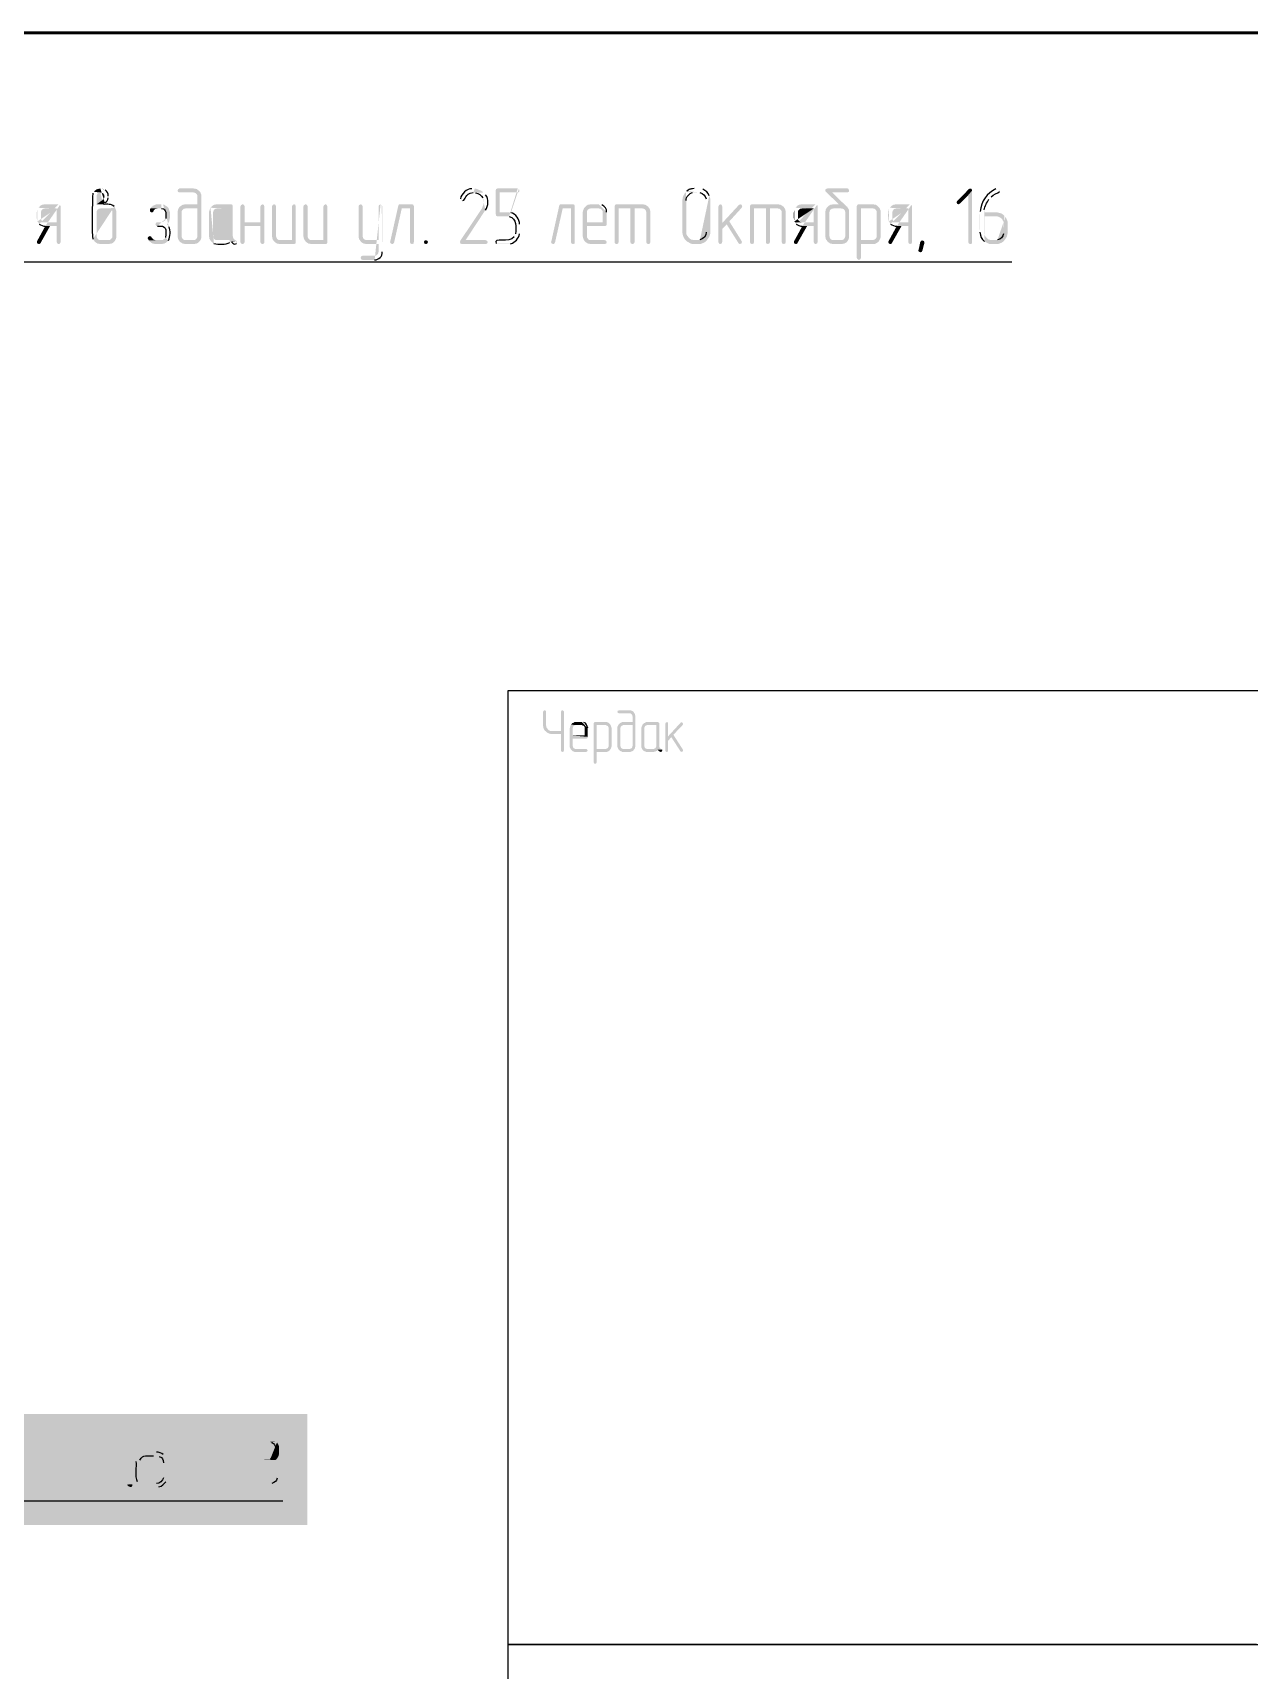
# Model space of a CAD drawing. Header units: millimetres. Extents: x -211 to 10565, y -2293 to 2244.
# Drawn here: x 5242.5 to 5329.9, y 179.2 to 296.9 of the extents above; entities that cross this region are included whole.
import ezdxf

# ---------------------------------------------------------------- set-up
doc = ezdxf.new("R2010")
doc.units = ezdxf.units.MM
doc.layers.add('PDF _Геометрия', color=7, linetype='Continuous')
doc.layers.add('PDF _Сплошная заливка', color=7, linetype='Continuous')

msp = doc.modelspace()

# ---------------------------------------------------------------- hatches: boundary and pattern name
at = {"layer": 'PDF _Сплошная заливка', "transparency": 33554559}
h = msp.add_hatch(color=256, dxfattribs=at)
h.paths.add_polyline_path([(5246.88, 285.49), (5246.81, 285.4)], flags=0)
h.paths.add_polyline_path([(5246.81, 282.1), (5246.88, 282), (5247.36, 282.02), (5247.24, 282.04), (5247.15, 282.1), (5247.09, 282.21), (5247.07, 282.31), (5247.07, 284.03), (5247.09, 284.13), (5247.15, 284.22), (5247.24, 284.28), (5247.36, 284.3), (5247.91, 284.3), (5248.4, 284.35), (5248.34, 284.43)], flags=0)
h.paths.add_polyline_path([(5247.53, 284.6), (5247.07, 284.6), (5247.07, 285.17), (5247.09, 285.3), (5247.15, 285.38), (5247.24, 285.42), (5247.34, 285.45)], flags=0)
h = msp.add_hatch(color=256, dxfattribs=at)
h.paths.add_polyline_path([(5247.34, 285.74), (5247.26, 285.72), (5247.15, 285.7), (5247.05, 285.66), (5246.96, 285.59), (5246.94, 285.57), (5246.88, 285.49), (5247.34, 285.45), (5247.45, 285.42), (5247.55, 285.38), (5247.62, 285.28), (5247.64, 285.17), (5247.62, 285.06), (5247.57, 284.98), (5247.53, 284.96), (5247.45, 284.87), (5247.36, 284.81), (5247.28, 284.75), (5247.07, 284.6), (5247.53, 284.6), (5247.66, 284.71)], flags=0)
h.paths.add_polyline_path([(5247.91, 285.06), (5247.91, 285.19)], flags=0)
h.paths.add_polyline_path([(5247.68, 285.64), (5247.57, 285.7), (5247.47, 285.72)], flags=0)
for points in [[(5254.03, 285.74), (5253.03, 285.74), (5252.93, 285.68), (5252.89, 285.59), (5252.93, 285.49), (5253.03, 285.45), (5254.03, 285.45), (5254.16, 285.42), (5254.24, 285.36), (5254.3, 285.28), (5254.32, 285.17), (5254.32, 284.6), (5253.48, 284.6), (5253.35, 284.58), (5253.25, 284.56), (5253.14, 284.49), (5253.05, 284.43), (5252.99, 284.35), (5254.32, 284.3), (5254.32, 282.31), (5254.3, 282.21), (5254.24, 282.12), (5254.24, 282.1), (5254.13, 282.04), (5254.03, 282.02), (5253.48, 282.02), (5252.99, 282), (5253.05, 281.91), (5253.14, 281.85), (5253.25, 281.78), (5253.35, 281.76), (5253.48, 281.74), (5254.03, 281.74), (5254.16, 281.76), (5254.26, 281.78), (5254.37, 281.83), (5254.45, 281.91), (5254.52, 282), (5254.56, 282.08), (5254.6, 282.19), (5254.6, 285.28), (5254.56, 285.38), (5254.52, 285.47), (5254.43, 285.57), (5254.26, 285.7), (5254.16, 285.72)], [(5301.05, 285.74), (5299.61, 285.74), (5299.5, 285.7), (5299.46, 285.62), (5299.46, 285.55), (5299.52, 285.49), (5300.43, 284.6), (5300.05, 284.6), (5299.93, 284.58), (5299.82, 284.56), (5299.71, 284.49), (5299.63, 284.43), (5299.57, 284.35), (5299.5, 284.24), (5299.46, 284.03), (5299.46, 282.31), (5299.5, 282.1), (5299.57, 282), (5300.05, 282.02), (5299.93, 282.04), (5299.84, 282.1), (5299.78, 282.21), (5299.76, 282.31), (5299.76, 284.03), (5299.78, 284.13), (5299.84, 284.22), (5299.93, 284.28), (5300.05, 284.3), (5300.6, 284.3), (5301.09, 284.32), (5301.03, 284.43), (5301, 284.43), (5299.97, 285.45), (5301.05, 285.45), (5301.15, 285.49), (5301.17, 285.59), (5301.13, 285.7)], [(5309.89, 285.74), (5309.79, 285.7), (5308.94, 284.83), (5308.9, 284.75), (5308.94, 284.64), (5309.02, 284.6), (5309.13, 284.64), (5309.74, 285.26), (5310.02, 285.59), (5309.98, 285.7)], [(5310.02, 285.59), (5309.74, 285.26), (5309.74, 281.87), (5309.79, 281.78), (5309.89, 281.74), (5309.98, 281.78), (5310, 281.78), (5310.02, 281.89)], [(5248.4, 284.35), (5247.91, 284.3), (5248.04, 284.28), (5248.12, 284.22), (5248.19, 284.13), (5248.21, 284.03), (5248.21, 282.31), (5248.19, 282.21), (5248.12, 282.12), (5248.12, 282.1), (5248.02, 282.04), (5247.91, 282.02), (5247.36, 282.02), (5246.88, 282), (5246.94, 281.91), (5247.02, 281.85), (5247.13, 281.78), (5247.24, 281.76), (5247.36, 281.74), (5247.91, 281.74), (5248.04, 281.76), (5248.15, 281.78), (5248.25, 281.83), (5248.34, 281.91), (5248.4, 282), (5248.44, 282.08), (5248.48, 282.19), (5248.48, 284.13), (5248.44, 284.24)], [(5250.94, 284.3), (5250.9, 284.2), (5250.9, 284.15), (5250.94, 284.05), (5251.04, 284.01), (5251.11, 284.03), (5251.17, 284.11), (5251.19, 284.18), (5251.28, 284.26), (5251.32, 284.28), (5251.45, 284.3), (5251.72, 284.3)], [(5252.99, 284.35), (5252.93, 284.24), (5252.89, 284.03), (5252.89, 282.31), (5252.93, 282.1), (5252.99, 282), (5253.48, 282.02), (5253.35, 282.04), (5253.27, 282.1), (5253.2, 282.21), (5253.18, 282.31), (5253.18, 284.03), (5253.2, 284.13), (5253.27, 284.22), (5253.35, 284.28), (5253.48, 284.3), (5254.32, 284.3)], [(5256.74, 284.6), (5255.72, 284.6), (5255.51, 284.56), (5255.4, 284.49), (5255.26, 284.35), (5256.59, 284.3), (5256.59, 282.31), (5256.57, 282.21), (5256.5, 282.1), (5256.42, 282.04), (5256.29, 282.02), (5255.72, 282.02), (5257.05, 282.02), (5256.99, 282.06), (5256.93, 282.12), (5256.88, 282.21), (5256.86, 282.31), (5256.86, 284.47), (5256.82, 284.56)], [(5257.56, 284.6), (5257.46, 284.54), (5257.41, 284.45), (5257.41, 281.87), (5257.46, 281.78), (5257.56, 281.74), (5257.67, 281.78), (5257.71, 281.89), (5257.71, 283.03), (5258.85, 283.03), (5257.71, 283.31), (5257.71, 284.45), (5257.67, 284.56)], [(5259, 284.6), (5258.9, 284.54), (5258.85, 284.45), (5258.85, 283.31), (5257.71, 283.31), (5258.85, 283.03), (5258.85, 281.87), (5258.9, 281.78), (5259, 281.74), (5259.09, 281.78), (5259.11, 281.78), (5259.13, 281.89), (5259.13, 284.45), (5259.09, 284.56)], [(5259.83, 284.6), (5259.72, 284.54), (5259.68, 284.45), (5259.68, 282.31), (5259.72, 282.1), (5259.78, 282), (5260.25, 282.02), (5260.14, 282.04), (5260.06, 282.1), (5260, 282.21), (5259.97, 282.31), (5259.97, 284.45), (5259.93, 284.56)], [(5261.27, 284.6), (5261.16, 284.54), (5261.12, 284.45), (5261.12, 282.02), (5260.25, 282.02), (5259.78, 282), (5259.85, 281.91), (5259.93, 281.85), (5260.04, 281.78), (5260.14, 281.76), (5260.25, 281.74), (5261.29, 281.74), (5261.37, 281.78), (5261.39, 281.89), (5261.39, 284.45), (5261.35, 284.56)], [(5262.09, 284.6), (5261.98, 284.54), (5261.94, 284.45), (5261.94, 282.31), (5261.98, 282.1), (5262.05, 282), (5262.51, 282.02), (5262.41, 282.04), (5262.32, 282.1), (5262.26, 282.21), (5262.24, 282.31), (5262.24, 284.45), (5262.2, 284.56)], [(5263.53, 284.6), (5263.42, 284.54), (5263.38, 284.45), (5263.38, 282.02), (5262.51, 282.02), (5262.05, 282), (5262.11, 281.91), (5262.2, 281.85), (5262.3, 281.78), (5262.41, 281.76), (5262.51, 281.74), (5263.55, 281.74), (5263.64, 281.78), (5263.66, 281.89), (5263.66, 284.45), (5263.61, 284.56)], [(5266.05, 284.6), (5265.94, 284.54), (5265.9, 284.45), (5265.9, 282.31), (5265.94, 282.1), (5266.01, 282), (5266.49, 282.02), (5266.39, 282.04), (5266.28, 282.1), (5266.22, 282.21), (5266.2, 282.31), (5266.2, 284.45), (5266.15, 284.56)], [(5269.75, 284.6), (5268.88, 284.6), (5268.8, 284.58), (5268.76, 284.49), (5268.18, 281.91), (5268.16, 281.89), (5268.23, 281.78), (5268.31, 281.74), (5268.4, 281.76), (5268.46, 281.85), (5269.01, 284.3), (5269.6, 284.3), (5269.88, 284.45), (5269.88, 284.47), (5269.84, 284.56)], [(5269.88, 284.45), (5269.6, 284.3), (5269.6, 281.87), (5269.64, 281.78), (5269.75, 281.74), (5269.84, 281.78), (5269.86, 281.78), (5269.88, 281.89)], [(5281.33, 284.6), (5280.46, 284.6), (5280.37, 284.58), (5280.33, 284.49), (5279.76, 281.91), (5279.74, 281.89), (5279.8, 281.78), (5279.89, 281.74), (5279.97, 281.76), (5280.03, 281.85), (5280.58, 284.3), (5281.18, 284.3), (5281.45, 284.45), (5281.45, 284.47), (5281.41, 284.56)], [(5281.45, 284.45), (5281.18, 284.3), (5281.18, 281.87), (5281.22, 281.78), (5281.33, 281.74), (5281.41, 281.78), (5281.43, 281.78), (5281.45, 281.89)], [(5282.13, 284.35), (5282.04, 284.13), (5282.02, 284.03), (5282.02, 282.31), (5282.07, 282.1), (5282.13, 282), (5282.19, 281.91), (5282.28, 281.85), (5282.38, 281.78), (5282.49, 281.76), (5282.59, 281.74), (5283.61, 281.74), (5283.72, 281.78), (5283.74, 281.89), (5283.7, 281.98), (5283.61, 282.02), (5282.59, 282.02), (5282.49, 282.04), (5282.4, 282.1), (5282.34, 282.21), (5282.32, 282.31), (5282.32, 283.03), (5283.63, 283.03), (5283.72, 283.08), (5283.74, 283.16), (5282.32, 283.31), (5282.32, 284.03), (5282.34, 284.13), (5282.4, 284.22), (5282.49, 284.28), (5282.59, 284.3), (5283.17, 284.3)], [(5286.32, 284.6), (5284.44, 284.6), (5284.35, 284.56), (5284.31, 284.45), (5284.31, 281.87), (5284.35, 281.78), (5284.46, 281.74), (5284.56, 281.78), (5284.61, 281.89), (5284.61, 284.3), (5286.32, 284.3), (5286.78, 284.35), (5286.72, 284.43), (5286.64, 284.49), (5286.53, 284.56), (5286.42, 284.58)], [(5285.75, 284.3), (5285.45, 284.3), (5285.45, 281.87), (5285.49, 281.78), (5285.6, 281.74), (5285.71, 281.78), (5285.75, 281.89)], [(5286.78, 284.35), (5286.32, 284.3), (5286.42, 284.28), (5286.51, 284.22), (5286.57, 284.13), (5286.59, 284.03), (5286.59, 281.87), (5286.64, 281.78), (5286.74, 281.74), (5286.85, 281.78), (5286.89, 281.89), (5286.89, 284.03), (5286.85, 284.24)], [(5291.91, 284.6), (5291.82, 284.54), (5291.78, 284.45), (5291.78, 281.87), (5291.82, 281.78), (5291.91, 281.74), (5292.01, 281.78), (5292.05, 281.89), (5292.05, 282.82), (5292.37, 283.16), (5292.05, 283.25), (5292.05, 284.45), (5292.01, 284.56)], [(5293.34, 284.6), (5293.24, 284.54), (5292.05, 283.25), (5292.37, 283.16), (5293.22, 281.81), (5293.26, 281.76), (5293.32, 281.74), (5293.43, 281.78), (5293.47, 281.89), (5293.45, 281.95), (5292.56, 283.37), (5293.45, 284.35), (5293.49, 284.45), (5293.45, 284.56)], [(5296.05, 284.6), (5294.17, 284.6), (5294.09, 284.56), (5294.04, 284.45), (5294.04, 281.87), (5294.09, 281.78), (5294.19, 281.74), (5294.3, 281.78), (5294.34, 281.89), (5294.34, 284.3), (5296.05, 284.3), (5296.52, 284.35), (5296.45, 284.43), (5296.37, 284.49), (5296.26, 284.56), (5296.16, 284.58)], [(5295.48, 284.3), (5295.19, 284.3), (5295.19, 281.87), (5295.23, 281.78), (5295.33, 281.74), (5295.44, 281.78), (5295.48, 281.89)], [(5296.52, 284.35), (5296.05, 284.3), (5296.16, 284.28), (5296.24, 284.22), (5296.31, 284.13), (5296.33, 284.03), (5296.33, 281.87), (5296.37, 281.78), (5296.48, 281.74), (5296.58, 281.78), (5296.62, 281.89), (5296.62, 284.03), (5296.58, 284.24)], [(5301.09, 284.32), (5300.6, 284.3), (5300.73, 284.28), (5300.81, 284.22), (5300.88, 284.13), (5300.9, 284.03), (5300.9, 282.31), (5300.88, 282.21), (5300.81, 282.12), (5300.81, 282.1), (5300.71, 282.04), (5300.6, 282.02), (5300.05, 282.02), (5299.57, 282), (5299.63, 281.91), (5299.71, 281.85), (5299.82, 281.78), (5299.93, 281.76), (5300.05, 281.74), (5300.6, 281.74), (5300.73, 281.76), (5300.84, 281.78), (5300.94, 281.83), (5301.03, 281.91), (5301.09, 282), (5301.13, 282.08), (5301.17, 282.21), (5301.17, 284.11), (5301.15, 284.24)], [(5302.89, 284.6), (5301.85, 284.6), (5301.77, 284.56), (5301.72, 284.45), (5301.72, 280.75), (5301.79, 280.64), (5301.87, 280.6), (5301.98, 280.64), (5302.02, 280.75), (5302.02, 281.74), (5302.99, 281.74), (5303.1, 281.78), (5303.18, 281.83), (5303.29, 281.91), (5303.35, 282), (5302.02, 282.02), (5302.02, 284.3), (5302.89, 284.3), (5303.35, 284.35), (5303.21, 284.49), (5303.1, 284.56), (5302.99, 284.58)], [(5303.35, 284.35), (5302.89, 284.3), (5302.99, 284.28), (5303.08, 284.22), (5303.14, 284.13), (5303.16, 284.03), (5303.16, 282.31), (5303.14, 282.21), (5303.08, 282.12), (5302.99, 282.06), (5302.89, 282.02), (5302.02, 282.02), (5303.35, 282), (5303.44, 282.21), (5303.44, 284.13), (5303.4, 284.24)], [(5243.38, 283.03), (5242.79, 281.95), (5242.77, 281.89), (5242.81, 281.78), (5242.92, 281.74), (5243, 281.76), (5243.05, 281.83), (5243.72, 283.03), (5244.21, 283.03)], [(5297.81, 283.03), (5297.22, 281.95), (5297.2, 281.89), (5297.24, 281.78), (5297.34, 281.74), (5297.43, 281.76), (5297.47, 281.83), (5298.15, 283.03), (5298.63, 283.03)], [(5304.6, 283.03), (5304.01, 281.95), (5303.99, 281.89), (5304.03, 281.78), (5304.14, 281.74), (5304.22, 281.76), (5304.26, 281.83), (5304.94, 283.03), (5305.43, 283.03)], [(5250.9, 282.31), (5250.79, 282.27), (5250.75, 282.19), (5250.75, 282.14), (5250.77, 282.1), (5250.83, 282), (5251.3, 282.02), (5251.24, 282.04), (5251.13, 282.08), (5251.09, 282.14), (5251.02, 282.23), (5250.98, 282.29)], [(5270.75, 282.02), (5270.85, 281.98), (5270.89, 281.89), (5270.85, 281.78), (5270.77, 281.74), (5270.75, 281.74), (5270.64, 281.78), (5270.6, 281.89), (5270.64, 281.98)], [(5306.59, 281.83), (5306.59, 281.87), (5306.55, 281.95), (5306.44, 282), (5306.36, 281.98), (5306.29, 281.89), (5306.17, 281.32), (5306.15, 281.28), (5306.19, 281.19), (5306.29, 281.15), (5306.38, 281.17), (5306.44, 281.26)], [(5279.27, 248.22), (5279.21, 248.18), (5279.17, 248.1), (5279.17, 247.08), (5279.19, 247.02), (5279.21, 246.89), (5279.29, 246.76), (5279.36, 246.7), (5279.8, 246.72), (5279.72, 246.72), (5279.65, 246.74), (5279.57, 246.79), (5279.51, 246.85), (5279.42, 246.98), (5279.38, 247.15), (5279.38, 248.12), (5279.36, 248.18)], [(5280.56, 248.22), (5280.48, 248.18), (5280.46, 248.1), (5280.46, 246.72), (5279.8, 246.72), (5279.36, 246.7), (5279.42, 246.64), (5279.48, 246.6), (5279.57, 246.55), (5279.65, 246.53), (5279.72, 246.51), (5280.46, 246.51), (5280.46, 245.33), (5280.48, 245.24), (5280.56, 245.22), (5280.65, 245.24), (5280.67, 245.33), (5280.67, 248.12), (5280.63, 248.18)], [(5283.67, 247.36), (5282.89, 247.36), (5282.83, 247.34), (5282.81, 247.25), (5282.81, 244.46), (5282.85, 244.39), (5282.91, 244.37), (5283, 244.39), (5283.02, 244.48), (5283.02, 245.22), (5283.76, 245.22), (5283.82, 245.24), (5283.91, 245.28), (5283.97, 245.35), (5284.01, 245.41), (5283.02, 245.43), (5283.02, 247.15), (5283.67, 247.15), (5284.01, 247.17), (5283.97, 247.23), (5283.91, 247.29), (5283.82, 247.34), (5283.76, 247.36)], [(5285.37, 248.22), (5284.63, 248.22), (5284.63, 248.2), (5284.54, 248.18), (5284.52, 248.1), (5284.54, 248.03), (5284.63, 247.99), (5285.45, 247.99), (5285.54, 247.93), (5285.58, 247.86), (5285.6, 247.78), (5285.6, 247.36), (5284.86, 247.36), (5284.8, 247.34), (5284.71, 247.29), (5284.58, 247.17), (5285.6, 247.15), (5285.6, 245.64), (5285.58, 245.56), (5285.54, 245.49), (5285.45, 245.45), (5285.37, 245.43), (5284.94, 245.43), (5284.58, 245.41), (5284.65, 245.35), (5284.71, 245.28), (5284.8, 245.26), (5284.86, 245.22), (5285.47, 245.22), (5285.54, 245.26), (5285.62, 245.28), (5285.68, 245.35), (5285.77, 245.47), (5285.81, 245.64), (5285.81, 247.78), (5285.77, 247.95), (5285.73, 248.01), (5285.68, 248.1), (5285.62, 248.14), (5285.54, 248.18), (5285.47, 248.2)], [(5287.42, 247.36), (5286.57, 247.36), (5286.49, 247.31), (5286.42, 247.29), (5286.36, 247.23), (5286.32, 247.17), (5287.31, 247.15), (5287.31, 245.64), (5287.29, 245.56), (5287.25, 245.49), (5287.17, 245.45), (5287.1, 245.43), (5286.66, 245.43), (5287.67, 245.43), (5287.61, 245.45), (5287.57, 245.52), (5287.53, 245.56), (5287.53, 247.27), (5287.48, 247.34)], [(5288.05, 247.36), (5287.99, 247.31), (5287.95, 247.25), (5287.95, 245.33), (5287.99, 245.24), (5288.05, 245.22), (5288.14, 245.24), (5288.16, 245.33), (5288.16, 246.02), (5288.39, 246.28), (5288.16, 246.34), (5288.16, 247.25), (5288.14, 247.34)], [(5289.13, 247.36), (5289.05, 247.31), (5288.16, 246.34), (5288.39, 246.28), (5289.05, 245.26), (5289.07, 245.24), (5289.13, 245.22), (5289.2, 245.24), (5289.24, 245.33), (5289.22, 245.39), (5288.54, 246.45), (5289.22, 247.17), (5289.24, 247.25), (5289.2, 247.31)], [(5281.18, 247.17), (5281.13, 247.08), (5281.11, 247.02), (5281.09, 246.93), (5281.09, 245.56), (5281.13, 245.47), (5281.16, 245.41), (5281.22, 245.35), (5281.28, 245.28), (5281.35, 245.26), (5281.43, 245.22), (5282.28, 245.22), (5282.34, 245.26), (5282.38, 245.33), (5282.34, 245.39), (5282.28, 245.43), (5281.52, 245.43), (5281.43, 245.45), (5281.37, 245.49), (5281.33, 245.56), (5281.3, 245.64), (5281.3, 246.17), (5282.28, 246.17), (5282.3, 246.19), (5282.36, 246.21), (5282.38, 246.3), (5281.3, 246.4), (5281.3, 246.93), (5281.33, 247.02), (5281.37, 247.08), (5281.43, 247.12), (5281.52, 247.15), (5281.96, 247.15)], [(5284.01, 247.17), (5283.67, 247.15), (5283.74, 247.12), (5283.82, 247.08), (5283.86, 247.02), (5283.89, 246.93), (5283.89, 245.64), (5283.86, 245.56), (5283.82, 245.49), (5283.74, 245.45), (5283.67, 245.43), (5283.02, 245.43), (5284.01, 245.41), (5284.05, 245.47), (5284.1, 245.64), (5284.1, 246.93), (5284.05, 247.1)], [(5284.58, 247.17), (5284.56, 247.1), (5284.52, 247.02), (5284.52, 245.56), (5284.56, 245.49), (5284.58, 245.41), (5284.94, 245.43), (5284.86, 245.45), (5284.8, 245.49), (5284.75, 245.56), (5284.73, 245.64), (5284.73, 246.93), (5284.75, 247.02), (5284.8, 247.08), (5284.86, 247.12), (5284.94, 247.15), (5285.6, 247.15)], [(5286.32, 247.17), (5286.28, 247.08), (5286.26, 247.02), (5286.23, 246.93), (5286.23, 245.56), (5286.28, 245.47), (5286.3, 245.41), (5286.36, 245.35), (5286.42, 245.28), (5286.49, 245.26), (5286.57, 245.22), (5287.12, 245.22), (5287.21, 245.24), (5287.27, 245.26), (5287.36, 245.3), (5287.42, 245.37), (5287.74, 245.37), (5287.67, 245.43), (5286.66, 245.43), (5286.57, 245.45), (5286.51, 245.49), (5286.47, 245.56), (5286.45, 245.64), (5286.45, 246.93), (5286.47, 247.02), (5286.51, 247.08), (5286.57, 247.12), (5286.66, 247.15), (5287.31, 247.15)], [(5287.74, 245.37), (5287.42, 245.37), (5287.44, 245.33), (5287.5, 245.28), (5287.53, 245.26), (5287.61, 245.22), (5287.63, 245.22), (5287.72, 245.24), (5287.74, 245.33)], [(5245.27, 195.85), (5245.18, 195.81), (5245.14, 195.73), (5245.14, 192.61), (5244.38, 192.61), (5243.15, 192.49), (5243.15, 192.47), (5243.19, 192.38), (5243.28, 192.36), (5245.29, 192.36), (5245.35, 192.4), (5245.39, 192.49), (5245.39, 195.73), (5245.35, 195.81)], [(5243.28, 195.85), (5243.19, 195.81), (5243.15, 195.73), (5243.15, 192.49), (5244.38, 192.61), (5243.41, 192.61), (5243.41, 195.73), (5243.36, 195.81)], [(5244.27, 195.85), (5244.17, 195.81), (5244.15, 195.73), (5244.15, 192.61), (5243.41, 192.61), (5244.38, 192.61), (5244.38, 195.73), (5244.36, 195.81)], [(5254.26, 195.85), (5254.18, 195.81), (5254.13, 195.73), (5254.13, 192.47), (5254.18, 192.38), (5254.26, 192.36), (5254.35, 192.38), (5254.35, 192.4), (5254.39, 192.49), (5254.39, 195.73), (5254.35, 195.81)], [(5255.74, 195.85), (5255.72, 195.85), (5255.66, 195.79), (5254.39, 194.1), (5254.39, 193.69), (5254.79, 194.24), (5254.96, 194.48), (5255.85, 195.64), (5255.87, 195.73), (5255.83, 195.81)], [(5257.96, 195.85), (5256.46, 195.85), (5256.38, 195.81), (5256.36, 195.73), (5256.38, 195.64), (5256.48, 195.6), (5257.1, 195.6), (5257.1, 192.47), (5257.14, 192.38), (5257.22, 192.36), (5257.31, 192.38), (5257.31, 192.4), (5257.35, 192.49), (5257.35, 195.6), (5257.99, 195.6), (5258.07, 195.64), (5258.09, 195.73), (5258.05, 195.81)], [(5259.45, 195.85), (5258.68, 195.85), (5258.6, 195.81), (5258.58, 195.73), (5258.58, 192.47), (5258.62, 192.38), (5258.7, 192.36), (5259.66, 192.36), (5259.74, 192.38), (5259.83, 192.4), (5259.91, 192.47), (5260, 192.51), (5260.08, 192.59), (5258.83, 192.61), (5258.83, 194.1), (5259.57, 194.1), (5260.08, 194.16), (5260, 194.22), (5259.91, 194.27), (5259.93, 194.29), (5258.83, 194.35), (5258.83, 195.6), (5259.45, 195.6), (5259.97, 195.62), (5259.91, 195.68), (5259.83, 195.75), (5259.74, 195.79), (5259.64, 195.83), (5259.55, 195.83)], [(5246.03, 194.86), (5245.95, 194.82), (5245.9, 194.73), (5245.9, 192.47), (5245.95, 192.38), (5246.03, 192.36), (5246.11, 192.38), (5246.11, 192.4), (5246.16, 192.49), (5246.16, 193.29), (5246.41, 193.59), (5246.16, 193.67), (5246.16, 194.73), (5246.11, 194.82)], [(5247.28, 194.86), (5247.26, 194.86), (5247.17, 194.82), (5246.16, 193.67), (5246.41, 193.59), (5247.17, 192.42), (5247.21, 192.38), (5247.26, 192.36), (5247.36, 192.4), (5247.38, 192.49), (5247.38, 192.55), (5246.6, 193.8), (5247.36, 194.65), (5247.41, 194.73), (5247.36, 194.82)], [(5247.98, 194.63), (5247.89, 194.46), (5247.89, 192.76), (5247.91, 192.68), (5247.98, 192.57), (5248.1, 192.45), (5248.19, 192.4), (5248.27, 192.36), (5248.91, 192.36), (5249.01, 192.38), (5249.1, 192.4), (5249.18, 192.47), (5249.25, 192.53), (5249.63, 192.55), (5249.54, 192.59), (5248.38, 192.61), (5248.29, 192.64), (5248.21, 192.68), (5248.15, 192.76), (5248.15, 194.46), (5248.21, 194.52), (5248.29, 194.58), (5248.38, 194.6), (5249.14, 194.6)], [(5249.25, 194.86), (5248.38, 194.86), (5248.27, 194.84), (5248.19, 194.82), (5248.1, 194.77), (5248.02, 194.69), (5247.98, 194.63), (5249.14, 194.6), (5249.14, 192.87), (5249.12, 192.76), (5249.06, 192.68), (5248.97, 192.64), (5248.89, 192.61), (5248.38, 192.61), (5249.54, 192.59), (5249.5, 192.64), (5249.42, 192.7), (5249.39, 192.76), (5249.37, 192.87), (5249.37, 194.75), (5249.35, 194.82)], [(5251.15, 194.6), (5250.9, 194.6), (5250.9, 192.61), (5250.64, 192.61), (5251.15, 192.61)], [(5254.96, 194.48), (5254.79, 194.24), (5255.64, 192.42), (5255.68, 192.38), (5255.74, 192.36), (5255.83, 192.4), (5255.87, 192.49), (5255.87, 192.53)], [(5249.63, 192.55), (5249.25, 192.53), (5249.35, 192.42), (5249.39, 192.4), (5249.48, 192.36), (5249.52, 192.36), (5249.61, 192.38), (5249.65, 192.49)]]:
    msp.add_hatch(color=256, dxfattribs=at).paths.add_polyline_path(points)
h = msp.add_hatch(color=256, dxfattribs=at)
h.paths.add_polyline_path([(5274.87, 285.45), (5274.15, 285.45), (5274.22, 285.45), (5274.32, 285.42)], flags=0)
h.paths.add_polyline_path([(5274.83, 285.06), (5274.87, 284.98), (5274.91, 284.87), (5274.91, 284.66), (5274.87, 284.54), (5274.83, 284.45), (5274.79, 284.32), (5273.22, 281.98), (5273.2, 281.89), (5273.22, 281.78), (5273.33, 281.74), (5275.04, 281.74), (5275.15, 281.78), (5275.19, 281.89), (5275.13, 281.98), (5275.04, 282.02), (5273.6, 282.02), (5275.02, 284.18)], flags=0)
h.paths.add_polyline_path([(5275.04, 285.28), (5274.96, 285.36)], flags=0)
h = msp.add_hatch(color=256, dxfattribs=at)
h.paths.add_polyline_path([(5274.13, 285.74), (5274.05, 285.72)], flags=0)
h.paths.add_polyline_path([(5273.24, 285), (5273.28, 284.9), (5273.39, 284.87)], flags=0)
h.paths.add_polyline_path([(5274.15, 285.45), (5274.87, 285.45), (5274.79, 285.53), (5274.68, 285.59), (5274.36, 285.72), (5274.26, 285.72)], flags=0)
h = msp.add_hatch(color=256, dxfattribs=at)
h.paths.add_polyline_path([(5277.35, 285.74), (5275.89, 285.74), (5275.8, 285.7), (5275.76, 285.59), (5275.76, 283.88), (5275.78, 283.86), (5275.8, 283.77), (5275.91, 283.73), (5276.73, 283.73)], flags=0)
h.paths.add_polyline_path([(5277.18, 282.48), (5277.16, 282.38), (5277.09, 282.27)], flags=0)
h.paths.add_polyline_path([(5275.8, 281.78), (5275.91, 281.74), (5276.73, 281.74), (5276.84, 281.76)], flags=0)
h.paths.add_polyline_path([(5277.47, 282.48), (5277.47, 283.16)], flags=0)
h.paths.add_polyline_path([(5276.86, 283.99), (5276.75, 284.01), (5276.63, 284.03), (5276.06, 284.03), (5276.06, 285.45), (5277.35, 285.45), (5277.45, 285.49), (5277.47, 285.59), (5277.43, 285.7)], flags=0)
h = msp.add_hatch(color=256, dxfattribs=at)
h.paths.add_polyline_path([(5289.43, 285.49), (5289.37, 285.4), (5289.3, 285.3), (5289.26, 285.21), (5289.22, 285.11), (5289.2, 285), (5289.18, 284.87), (5289.18, 282.59), (5289.22, 282.38), (5289.3, 282.17), (5289.37, 282.08), (5289.51, 281.93), (5289.62, 281.87), (5289.73, 281.81), (5289.83, 281.76), (5289.94, 281.74), (5290.45, 281.74), (5290.55, 281.76), (5290.76, 281.85), (5290.85, 281.91), (5290.93, 282), (5290.04, 282.02), (5289.94, 282.04), (5289.83, 282.06), (5289.73, 282.12), (5289.64, 282.21), (5289.51, 282.38), (5289.47, 282.48), (5289.47, 284.87)], flags=0)
h.paths.add_polyline_path([(5289.92, 285.45), (5290.32, 285.45)], flags=0)
h = msp.add_hatch(color=256, dxfattribs=at)
h.paths.add_polyline_path([(5290.32, 285.74), (5290.04, 285.74)], flags=0)
h.paths.add_polyline_path([(5289.51, 285.55), (5289.43, 285.49), (5290.32, 285.45), (5290.45, 285.45)], flags=0)
h.paths.add_polyline_path([(5290.89, 285), (5290.89, 282.59)], flags=0)
h.paths.add_polyline_path([(5290.45, 282.04), (5290.32, 282.02), (5290.04, 282.02), (5290.93, 282), (5291.06, 282.17), (5291.12, 282.27), (5291.16, 282.38), (5291.19, 282.48), (5291.19, 285), (5291.16, 285.11), (5291.12, 285.21)], flags=0)
h.paths.add_polyline_path([(5290.66, 285.68), (5290.55, 285.7), (5290.45, 285.72)], flags=0)
h = msp.add_hatch(color=256, dxfattribs=at)
h.paths.add_polyline_path([(5311.88, 285.74), (5311.82, 285.72), (5311.73, 285.7)], flags=0)
h.paths.add_polyline_path([(5310.59, 284.09), (5310.59, 283.99), (5310.57, 283.86), (5310.57, 282.59)], flags=0)
h.paths.add_polyline_path([(5310.91, 281.93), (5311.01, 281.87), (5311.12, 281.81), (5311.22, 281.76), (5311.33, 281.74), (5311.84, 281.74), (5311.94, 281.76), (5312.16, 281.85), (5312.24, 281.91), (5312.33, 282), (5311.44, 282.02), (5311.33, 282.04), (5311.22, 282.06), (5311.12, 282.12), (5311.03, 282.21), (5310.91, 282.38), (5310.87, 282.48), (5310.87, 283.73), (5311.71, 283.73), (5312.33, 283.77), (5312.24, 283.86), (5312.16, 283.92), (5312.05, 283.96), (5311.94, 283.99), (5311.84, 284.01), (5311.71, 284.03), (5310.87, 284.03), (5310.87, 284.07), (5310.89, 284.2)], flags=0)
h.paths.add_polyline_path([(5311.22, 284.96), (5311.39, 285.13)], flags=0)
h.paths.add_polyline_path([(5311.99, 285.51), (5312.01, 285.59), (5311.97, 285.7)], flags=0)
h = msp.add_hatch(color=256, dxfattribs=at)
h.paths.add_polyline_path([(5242.88, 284.35), (5242.81, 284.24)], flags=0)
h.paths.add_polyline_path([(5242.81, 284.24, 0.123781), (5242.81, 283.37)], flags=0)
h.paths.add_polyline_path([(5242.81, 283.37), (5242.88, 283.29), (5243.34, 283.31), (5243.24, 283.33), (5243.15, 283.39), (5243.09, 283.48), (5243.07, 283.6), (5243.07, 284.03), (5243.09, 284.13), (5243.15, 284.22), (5243.24, 284.28), (5243.34, 284.3), (5244.21, 284.3)], flags=0)
h = msp.add_hatch(color=256, dxfattribs=at)
h.paths.add_polyline_path([(5244.34, 284.6), (5243.34, 284.6), (5243.13, 284.56), (5243.02, 284.49), (5242.88, 284.35), (5244.21, 284.3), (5244.21, 283.31), (5243.34, 283.31), (5242.88, 283.29), (5242.94, 283.18)], flags=0)
h.paths.add_polyline_path([(5243.38, 283.03), (5244.21, 283.03), (5244.21, 281.87), (5244.25, 281.78), (5244.34, 281.74), (5244.44, 281.78), (5244.48, 281.89), (5244.48, 284.47), (5244.44, 284.56)], flags=0)
h = msp.add_hatch(color=256, dxfattribs=at)
h.paths.add_polyline_path([(5251.72, 284.6), (5251.43, 284.6), (5251.32, 284.58), (5251.11, 284.49), (5251.11, 284.47), (5251.02, 284.41), (5250.94, 284.3), (5251.74, 284.3)], flags=0)
h.paths.add_polyline_path([(5252.04, 283.58), (5252.02, 283.48), (5251.95, 283.39), (5251.93, 283.39), (5251.83, 283.33), (5251.72, 283.31), (5251.43, 283.31), (5251.34, 283.27), (5251.3, 283.16), (5251.34, 283.08), (5251.34, 283.05), (5251.45, 283.03)], flags=0)
h.paths.add_polyline_path([(5252.02, 282.21), (5251.95, 282.1), (5251.93, 282.1), (5251.83, 282.04), (5251.72, 282.02), (5251.3, 282.02), (5250.83, 282), (5250.9, 281.91), (5250.98, 281.85), (5251.09, 281.78), (5251.19, 281.76), (5251.3, 281.74), (5251.72, 281.74), (5251.83, 281.76), (5251.95, 281.78), (5252.06, 281.85), (5252.15, 281.91), (5252.23, 282)], flags=0)
h.paths.add_polyline_path([(5252.27, 282.99), (5252.21, 283.08), (5252.12, 283.16), (5252.23, 283.27), (5252.27, 283.35), (5252.29, 283.37), (5252.31, 283.48), (5252.34, 283.6), (5252.34, 284.03), (5252.31, 284.13), (5252.23, 284.35), (5252.15, 284.43), (5252.04, 284.49), (5251.95, 284.56), (5251.85, 284.58)], flags=0)
h = msp.add_hatch(color=256, dxfattribs=at)
h.paths.add_polyline_path([(5255.26, 284.35), (5255.17, 284.13), (5255.15, 284.03), (5255.15, 282.31), (5255.19, 282.1), (5255.26, 282), (5255.32, 281.91), (5255.4, 281.85), (5255.51, 281.78)], flags=0)
h.paths.add_polyline_path([(5256.65, 281.85), (5256.74, 281.93), (5257.16, 281.95), (5257.05, 282.02), (5255.72, 282.02), (5255.62, 282.04), (5255.53, 282.1), (5255.47, 282.21), (5255.45, 282.31), (5255.45, 284.03), (5255.47, 284.13), (5255.53, 284.22), (5255.62, 284.28), (5255.72, 284.3), (5256.59, 284.3)], flags=0)
h = msp.add_hatch(color=256, dxfattribs=at)
h.paths.add_polyline_path([(5267.49, 284.6), (5267.38, 284.54), (5267.34, 284.45), (5267.34, 282.02), (5266.49, 282.02), (5266.01, 282), (5266.07, 281.91), (5266.15, 281.85), (5266.26, 281.78), (5266.36, 281.76), (5266.49, 281.74), (5267.34, 281.74), (5267.34, 281.17), (5267.32, 281.07), (5267.25, 280.98), (5267.17, 280.92), (5267.06, 280.9), (5266.2, 280.9), (5266.09, 280.85), (5266.05, 280.75), (5266.09, 280.64), (5266.2, 280.6), (5267.06, 280.6)], flags=0)
h.paths.add_polyline_path([(5267.61, 281.17), (5267.61, 284.45), (5267.57, 284.56)], flags=0)
h = msp.add_hatch(color=256, dxfattribs=at)
h.paths.add_polyline_path([(5283.17, 284.6), (5282.59, 284.6), (5282.38, 284.56), (5282.28, 284.49), (5282.13, 284.35), (5283.17, 284.3), (5283.29, 284.28), (5283.38, 284.22), (5283.44, 284.13), (5283.46, 284.03), (5283.46, 283.31), (5282.32, 283.31), (5283.74, 283.16), (5283.74, 284.03)], flags=0)
h.paths.add_polyline_path([(5283.4, 284.56), (5283.29, 284.58)], flags=0)
h = msp.add_hatch(color=256, dxfattribs=at)
h.paths.add_polyline_path([(5297.3, 284.35), (5297.24, 284.24)], flags=0)
h.paths.add_polyline_path([(5297.24, 284.24, 0.123781), (5297.24, 283.37)], flags=0)
h.paths.add_polyline_path([(5297.24, 283.37), (5297.3, 283.29), (5297.77, 283.31), (5297.66, 283.33), (5297.58, 283.39), (5297.51, 283.48), (5297.49, 283.6), (5297.49, 284.03), (5297.51, 284.13), (5297.58, 284.22), (5297.66, 284.28), (5297.77, 284.3), (5298.63, 284.3)], flags=0)
h = msp.add_hatch(color=256, dxfattribs=at)
h.paths.add_polyline_path([(5298.76, 284.6), (5297.77, 284.6), (5297.56, 284.56), (5297.45, 284.49), (5297.3, 284.35), (5298.63, 284.3), (5298.63, 283.31), (5297.77, 283.31), (5297.3, 283.29), (5297.36, 283.18)], flags=0)
h.paths.add_polyline_path([(5297.81, 283.03), (5298.63, 283.03), (5298.63, 281.87), (5298.68, 281.78), (5298.76, 281.74), (5298.87, 281.78), (5298.91, 281.89), (5298.91, 284.47), (5298.87, 284.56)], flags=0)
h = msp.add_hatch(color=256, dxfattribs=at)
h.paths.add_polyline_path([(5304.09, 284.35), (5304.03, 284.24)], flags=0)
h.paths.add_polyline_path([(5304.03, 284.24, 0.123781), (5304.03, 283.37)], flags=0)
h.paths.add_polyline_path([(5304.03, 283.37), (5304.09, 283.29), (5304.56, 283.31), (5304.45, 283.33), (5304.37, 283.39), (5304.31, 283.48), (5304.28, 283.6), (5304.28, 284.03), (5304.31, 284.13), (5304.37, 284.22), (5304.45, 284.28), (5304.56, 284.3), (5305.43, 284.3)], flags=0)
h = msp.add_hatch(color=256, dxfattribs=at)
h.paths.add_polyline_path([(5305.55, 284.6), (5304.56, 284.6), (5304.45, 284.58), (5304.35, 284.56), (5304.24, 284.49), (5304.09, 284.35), (5305.43, 284.3), (5305.43, 283.31), (5304.56, 283.31), (5304.09, 283.29), (5304.16, 283.18)], flags=0)
h.paths.add_polyline_path([(5304.6, 283.03), (5305.43, 283.03), (5305.43, 281.87), (5305.47, 281.78), (5305.55, 281.74), (5305.66, 281.78), (5305.7, 281.89), (5305.7, 284.47), (5305.66, 284.56)], flags=0)
h = msp.add_hatch(color=256, dxfattribs=at)
h.paths.add_polyline_path([(5312.33, 283.77), (5311.71, 283.73), (5311.84, 283.73), (5311.94, 283.69), (5312.03, 283.65), (5312.13, 283.58), (5312.2, 283.5), (5312.28, 283.29), (5312.28, 282.48)], flags=0)
h.paths.add_polyline_path([(5311.84, 282.04), (5311.71, 282.02), (5311.44, 282.02), (5312.33, 282), (5312.45, 282.17), (5312.52, 282.27), (5312.58, 282.59), (5312.58, 283.29), (5312.56, 283.39), (5312.47, 283.6), (5312.41, 283.69)], flags=0)
h = msp.add_hatch(color=256, dxfattribs=at)
h.paths.add_polyline_path([(5257.16, 281.95), (5256.74, 281.93), (5256.78, 281.89)], flags=0)
h.paths.add_polyline_path([(5257.12, 281.78), (5257.14, 281.78), (5257.16, 281.89)], flags=0)
h = msp.add_hatch(color=256, dxfattribs=at)
h.paths.add_polyline_path([(5281.96, 247.36), (5281.43, 247.36), (5281.35, 247.31), (5281.28, 247.29), (5281.22, 247.23), (5281.18, 247.17), (5281.96, 247.15), (5282.02, 247.12), (5282.11, 247.08), (5282.15, 247.02), (5282.17, 246.93), (5282.17, 246.4), (5281.3, 246.4), (5282.38, 246.3), (5282.38, 246.93)], flags=0)
h.paths.add_polyline_path([(5282.11, 247.34), (5282.04, 247.36)], flags=0)
h = msp.add_hatch(color=256, dxfattribs=at)
h.paths.add_polyline_path([(5259.97, 195.62), (5259.45, 195.6), (5259.55, 195.6), (5259.64, 195.56)], flags=0)
h.paths.add_polyline_path([(5259.93, 195.09), (5259.93, 194.75)], flags=0)
h.paths.add_polyline_path([(5259.55, 194.35), (5258.83, 194.35), (5259.93, 194.29), (5260.02, 194.37), (5260.08, 194.46), (5260.12, 194.52), (5260.14, 194.56), (5260.16, 194.65), (5260.19, 194.75), (5260.19, 195.26), (5260.14, 195.39), (5260.1, 195.47), (5260.04, 195.56)], flags=0)
h = msp.add_hatch(color=256, dxfattribs=at)
h.paths.add_polyline_path([(5251.02, 195.34), (5250.94, 195.3), (5250.9, 195.22), (5250.9, 194.86), (5250.56, 194.86), (5250.49, 194.84), (5250.35, 194.82), (5250.28, 194.77), (5250.11, 194.65), (5249.99, 194.48), (5249.94, 194.39), (5249.92, 194.31), (5249.9, 194.2)], flags=0)
h.paths.add_polyline_path([(5249.99, 192.74), (5250.11, 192.57), (5251.15, 192.61), (5250.54, 192.61), (5250.45, 192.66), (5250.37, 192.7), (5250.28, 192.76), (5250.24, 192.83), (5250.18, 192.93), (5250.16, 193.02), (5250.16, 194.2), (5250.18, 194.29)], flags=0)
h.paths.add_polyline_path([(5251.15, 194.6), (5251.38, 194.6), (5251.91, 194.65), (5251.85, 194.69)], flags=0)
h.paths.add_polyline_path([(5251.38, 194.86), (5251.15, 194.86), (5251.15, 195.24), (5251.11, 195.32)], flags=0)
h = msp.add_hatch(color=256, dxfattribs=at)
h.paths.add_polyline_path([(5251.91, 194.65), (5251.38, 194.6), (5251.49, 194.6), (5251.57, 194.56)], flags=0)
h.paths.add_polyline_path([(5251.89, 194.1), (5251.89, 193.1), (5251.87, 193.02)], flags=0)
h.paths.add_polyline_path([(5251.38, 192.61), (5251.15, 192.61), (5250.11, 192.57), (5250.18, 192.53), (5250.26, 192.47), (5250.35, 192.42), (5250.45, 192.38), (5250.54, 192.36), (5250.9, 192.36), (5250.9, 191.49), (5250.94, 191.41), (5251.02, 191.37), (5251.11, 191.41), (5251.15, 191.49), (5251.15, 192.36), (5251.47, 192.36), (5251.55, 192.38)], flags=0)
h.paths.add_polyline_path([(5252.04, 192.72), (5252.08, 192.83), (5252.1, 192.91), (5252.12, 193.02), (5252.15, 193.1), (5252.15, 194.1), (5252.1, 194.31), (5252.08, 194.39), (5252.04, 194.48), (5251.98, 194.56)], flags=0)
h = msp.add_hatch(color=256, dxfattribs=at)
h.paths.add_polyline_path([(5260.08, 194.16), (5259.57, 194.1), (5259.66, 194.1), (5259.74, 194.08), (5259.85, 194.01), (5259.97, 193.88), (5260.04, 193.8), (5260.06, 193.69), (5260.06, 193)], flags=0)
h.paths.add_polyline_path([(5259.68, 192.61), (5258.83, 192.61), (5260.08, 192.59), (5260.14, 192.66), (5260.21, 192.74), (5260.29, 192.91), (5260.31, 193.02), (5260.31, 193.72), (5260.29, 193.8), (5260.25, 193.91), (5260.21, 193.99), (5260.14, 194.08)], flags=0)

# ---------------------------------------------------------------- linework, layer by layer
at = {"layer": 'PDF _Геометрия', "lineweight": 50}
msp.add_lwpolyline([(5045.15, 10.02), (5045.15, 296.94), (5440.22, 296.94), (5440.22, 10.02)], close=True, dxfattribs=at)
at = {"layer": 'PDF _Геометрия', "lineweight": 25}
for points in [[(5174.21, 280.47), (5270.32, 280.47), (5279.46, 280.47), (5306.02, 280.47), (5312.88, 280.47)], [(5330.46, 181.02), (5276.63, 181.02), (5276.63, 93.12), (5409.54, 93.12), (5409.54, 181.02), (5431.8, 181.02), (5431.8, 213.97), (5429.3, 214.71), (5434.32, 215.91), (5431.8, 216.61), (5431.8, 249.6), (5409.54, 249.6)], [(5189.32, 202.94), (5213.27, 191.37), (5260.46, 191.37)]]:
    msp.add_lwpolyline(points, dxfattribs=at)
msp.add_lwpolyline([(5409.54, 181.02), (5409.54, 249.6), (5276.63, 249.6), (5276.63, 181.02)], close=True, dxfattribs=at)
for points in [[(5246.81, 285.4), (5246.74, 284.88), (5246.72, 282.4), (5246.81, 282.1)], [(5247.66, 284.71), (5247.81, 284.8), (5247.87, 284.9), (5247.91, 285.06)], [(5247.91, 285.19), (5247.9, 285.39), (5247.85, 285.52), (5247.68, 285.64)], [(5274.05, 285.72), (5273.69, 285.75), (5273.27, 285.34), (5273.24, 285)], [(5273.39, 284.87), (5273.64, 284.9), (5273.48, 285.38), (5274.15, 285.45)], [(5274.32, 285.42), (5274.53, 285.37), (5274.73, 285.26), (5274.83, 285.06)], [(5275.02, 284.18), (5275.24, 284.5), (5275.29, 284.95), (5275.04, 285.28)], [(5289.47, 284.87), (5289.43, 285.13), (5289.69, 285.39), (5289.92, 285.45)], [(5290.04, 285.74), (5289.65, 285.65), (5289.84, 285.76), (5289.51, 285.55)], [(5290.45, 285.45), (5290.71, 285.35), (5290.79, 285.27), (5290.89, 285)], [(5291.12, 285.21), (5291.02, 285.46), (5290.88, 285.54), (5290.66, 285.68)], [(5311.73, 285.7), (5311.06, 285.4), (5310.69, 284.81), (5310.59, 284.09)], [(5311.39, 285.13), (5311.55, 285.31), (5311.85, 285.41), (5311.99, 285.51)], [(5248.34, 284.43), (5248.03, 284.66), (5247.95, 284.58), (5247.53, 284.6)], [(5251.74, 284.3), (5252.16, 284.25), (5252.01, 283.91), (5252.04, 283.58)], [(5277.47, 283.16), (5277.51, 283.51), (5277.18, 283.93), (5276.86, 283.99)], [(5283.74, 284.03), (5283.75, 284.25), (5283.61, 284.47), (5283.4, 284.56)], [(5310.89, 284.2), (5310.94, 284.48), (5311.07, 284.73), (5311.22, 284.96)], [(5242.94, 283.18), (5243.05, 283.09), (5243.24, 283.01), (5243.38, 283.03)], [(5251.45, 283.03), (5252.09, 283.09), (5252.09, 282.84), (5252.02, 282.21)], [(5252.23, 282), (5252.38, 282.28), (5252.39, 282.7), (5252.27, 282.99)], [(5276.73, 283.73), (5277.3, 283.59), (5277.25, 282.95), (5277.18, 282.48)], [(5297.36, 283.18), (5297.47, 283.09), (5297.66, 283.01), (5297.81, 283.03)], [(5304.16, 283.18), (5304.27, 283.09), (5304.46, 283.01), (5304.6, 283.03)], [(5255.51, 281.78), (5255.87, 281.7), (5256.31, 281.68), (5256.65, 281.85)], [(5256.78, 281.89), (5256.88, 281.79), (5256.96, 281.67), (5257.12, 281.78)], [(5277.09, 282.27), (5276.78, 281.72), (5275.53, 282.3), (5275.8, 281.78)], [(5276.84, 281.76), (5277.17, 281.85), (5277.43, 282.15), (5277.47, 282.48)], [(5290.89, 282.59), (5290.92, 282.35), (5290.68, 282.07), (5290.45, 282.04)], [(5310.57, 282.59), (5310.62, 282.29), (5310.67, 282.13), (5310.91, 281.93)], [(5312.28, 282.48), (5312.22, 282.26), (5312.09, 282.07), (5311.84, 282.04)], [(5267.06, 280.6), (5267.36, 280.61), (5267.63, 280.86), (5267.61, 281.17)]]:
    msp.add_open_spline(points, degree=3, dxfattribs=at)
at = {"layer": 'PDF _Геометрия', "color": 1, "lineweight": 25}
msp.add_open_spline([(5282.38, 246.93), (5282.36, 247.1), (5282.27, 247.28), (5282.11, 247.34)], degree=3, dxfattribs=at)
at = {"layer": 'PDF _Геометрия', "color": 254, "lineweight": 25, "true_color": 0xdddddd}
for points in [[(5259.64, 195.56), (5259.85, 195.45), (5259.95, 195.34), (5259.93, 195.09)], [(5250.18, 194.29), (5250.47, 194.74), (5250.63, 194.57), (5251.15, 194.6)], [(5251.85, 194.69), (5251.73, 194.79), (5251.55, 194.88), (5251.38, 194.86)], [(5251.57, 194.56), (5251.84, 194.43), (5251.84, 194.37), (5251.89, 194.1)], [(5259.93, 194.75), (5259.88, 194.5), (5259.76, 194.45), (5259.55, 194.35)], [(5249.9, 194.2), (5249.94, 193.82), (5249.8, 193.15), (5249.99, 192.74)], [(5251.87, 193.02), (5251.85, 192.81), (5251.59, 192.59), (5251.38, 192.61)], [(5251.55, 192.38), (5251.82, 192.4), (5251.89, 192.57), (5252.04, 192.72)], [(5260.06, 193), (5260.02, 192.76), (5259.86, 192.71), (5259.68, 192.61)]]:
    msp.add_open_spline(points, degree=3, dxfattribs=at)
at = {"layer": 'PDF _Сплошная заливка', "color": 7, "lineweight": 25, "true_color": 0xffffff, "transparency": 33554559}
for points in [[(5211.98, 197.61), (5211.98, 189.63), (5262.22, 197.61)], [(5211.98, 189.63), (5262.22, 197.61), (5262.22, 189.63)]]:
    msp.add_solid(points, dxfattribs=at)

doc.saveas('drawing.dxf')
